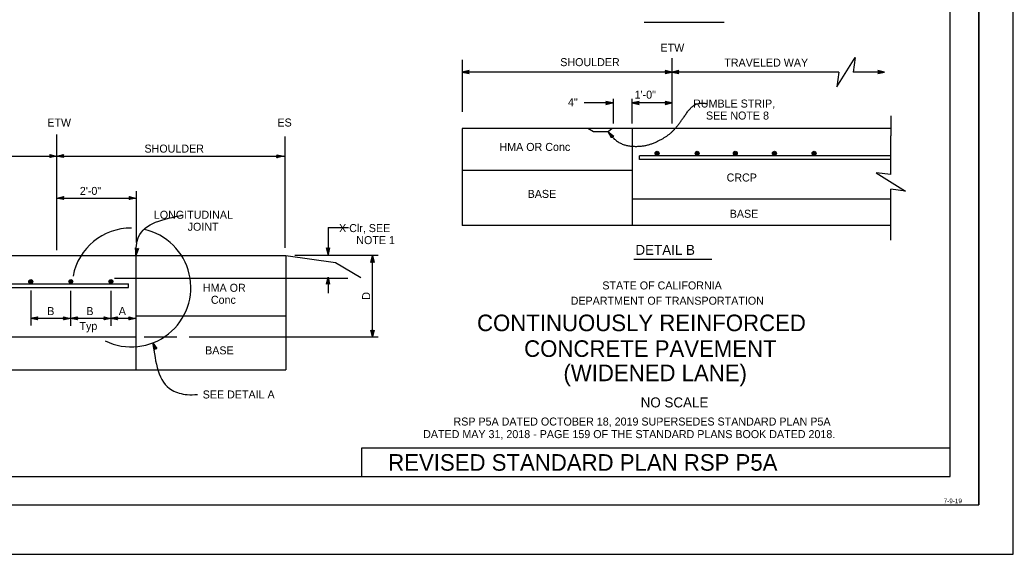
# Model space of a CAD drawing. Extents: x -893 to 867, y -474 to 712.
# Drawn here: x -2 to 867, y -474 to -7 of the extents above; entities that cross this region are included whole.
import ezdxf

# ---------------------------------------------------------------- set-up
doc = ezdxf.new("R2010")
doc.units = 0
for name, color, linetype in [('10 Sheet Format', 7, 'Continuous'), ('57 Undefined', 7, 'Continuous'), ('60 Nongeo Data', 7, 'Continuous')]:
    doc.layers.add(name, color=color, linetype=linetype)

msp = doc.modelspace()

# ---------------------------------------------------------------- linework, layer by layer
at = {"layer": '10 Sheet Format'}
for p, q in [((836.55, 668.96), (836.55, -431.04)), ((811.55, -406.04), (811.55, 643.96)), ((296.72, -381), (811.52, -381)), ((296.72, -405.92), (296.72, -381)), ((-813.45, -406.04), (811.55, -406.04)), ((-863.45, -431.04), (836.55, -431.04))]:
    msp.add_line(p, q, dxfattribs=at)
for points in [[(-893.45, -474.04), (866.55, -474.04), (866.55, 711.96), (-893.45, 711.96)], [(-863.45, -431.04), (836.55, -431.04), (836.55, 668.96), (-863.45, 668.96)]]:
    msp.add_lwpolyline(points, close=True, dxfattribs=at)
at = {"layer": '57 Undefined'}
for p, q in [((543.89, -8.63), (613.77, -8.63)), ((602.89, -216.25), (534.68, -216.25))]:
    msp.add_line(p, q, dxfattribs=at)
at = {"layer": '60 Nongeo Data'}
for p, q in [((384.72, -41.53), (384.72, -87.19)), ((568.12, -40.23), (568.12, -97.22)), ((390.64, -50.99), (384.64, -52.33)), ((390.43, -51.34), (386.02, -52.33)), ((390.19, -51.7), (387.41, -52.33)), ((390.02, -52.05), (388.79, -52.33)), ((389.84, -52.33), (390.64, -50.99)), ((390.64, -50.99), (390.64, -50.99)), ((568.05, -52.33), (562.05, -51)), ((562.05, -51), (562.05, -51)), ((562.05, -51), (562.85, -52.33)), ((566.66, -52.33), (562.28, -51.36)), ((565.29, -52.34), (562.46, -51.71)), ((563.9, -52.34), (562.7, -52.07)), ((574.22, -50.99), (568.22, -52.33)), ((574, -51.35), (569.6, -52.33)), ((573.77, -51.71), (570.98, -52.33)), ((573.59, -52.06), (572.36, -52.33)), ((573.42, -52.33), (574.22, -50.99)), ((574.22, -50.99), (574.22, -50.99)), ((754.15, -52.3), (748.15, -50.97)), ((748.15, -50.97), (748.15, -50.97)), ((748.15, -50.97), (748.95, -52.3)), ((752.76, -52.3), (748.38, -51.33)), ((751.39, -52.3), (748.56, -51.68)), ((750.01, -52.3), (748.8, -52.04)), ((384.64, -52.33), (384.64, -52.33)), ((384.64, -52.33), (390.64, -53.66)), ((680.06, -52.35), (384.72, -52.35)), ((386.03, -52.33), (390.41, -53.3)), ((387.41, -52.33), (390.23, -52.95)), ((388.79, -52.33), (390, -52.59)), ((390.64, -53.66), (389.84, -52.33)), ((390.64, -53.66), (390.64, -53.66)), ((562.85, -52.33), (562.05, -53.67)), ((562.05, -53.67), (568.05, -52.33)), ((562.05, -53.67), (562.05, -53.67)), ((562.26, -53.32), (566.67, -52.34)), ((562.5, -52.96), (565.29, -52.34)), ((562.67, -52.61), (563.9, -52.34)), ((568.05, -52.33), (568.05, -52.33)), ((568.22, -52.33), (568.22, -52.33)), ((568.22, -52.33), (574.22, -53.66)), ((569.61, -52.34), (573.98, -53.31)), ((570.98, -52.33), (573.8, -52.96)), ((572.36, -52.33), (573.57, -52.6)), ((574.22, -53.66), (573.42, -52.33)), ((574.22, -53.66), (574.22, -53.66)), ((713.94, -52.35), (680.03, -52.35)), ((753.81, -52.35), (726.74, -52.35)), ((748.95, -52.3), (748.15, -53.64)), ((748.15, -53.64), (754.15, -52.3)), ((748.15, -53.64), (748.15, -53.64)), ((748.37, -53.29), (752.77, -52.3)), ((748.6, -52.93), (751.39, -52.3)), ((748.78, -52.58), (750.01, -52.3)), ((754.15, -52.3), (754.15, -52.3)), ((516.15, -79.25), (510.15, -77.92)), ((510.15, -77.92), (510.15, -77.92)), ((510.15, -77.92), (510.95, -79.25)), ((516.7, -75.6), (516.7, -97.22)), ((533.14, -75.6), (533.14, -97.22)), ((539.42, -77.92), (533.42, -79.26)), ((538.62, -79.26), (539.42, -77.92)), ((539.42, -77.92), (539.42, -77.92)), ((568.09, -79.25), (562.09, -77.92)), ((562.09, -77.92), (562.09, -77.92)), ((562.09, -77.92), (562.89, -79.25)), ((568.12, -75.47), (568.12, -91.92)), ((516.7, -79.27), (491.46, -79.27)), ((510.95, -79.25), (510.15, -80.59)), ((510.15, -80.59), (516.15, -79.25)), ((510.15, -80.59), (510.15, -80.59)), ((510.37, -80.23), (514.77, -79.25)), ((514.76, -79.24), (510.38, -78.28)), ((513.39, -79.25), (510.56, -78.62)), ((510.6, -79.87), (513.39, -79.25)), ((510.78, -79.52), (512, -79.25)), ((512, -79.25), (510.8, -78.98)), ((516.15, -79.25), (516.15, -79.25)), ((568.12, -79.27), (533.14, -79.27)), ((533.42, -79.26), (533.42, -79.26)), ((533.42, -79.26), (539.42, -80.59)), ((539.2, -78.27), (534.8, -79.26)), ((534.81, -79.26), (539.18, -80.23)), ((538.97, -78.63), (536.18, -79.25)), ((536.18, -79.25), (539.01, -79.88)), ((538.79, -78.98), (537.56, -79.25)), ((537.56, -79.25), (538.77, -79.52)), ((539.42, -80.59), (538.62, -79.26)), ((539.42, -80.59), (539.42, -80.59)), ((562.89, -79.25), (562.09, -80.59)), ((562.09, -80.59), (568.09, -79.25)), ((562.09, -80.59), (562.09, -80.59)), ((562.3, -80.23), (566.71, -79.25)), ((566.69, -79.24), (562.32, -78.28)), ((565.32, -79.25), (562.5, -78.62)), ((562.54, -79.87), (565.32, -79.25)), ((562.71, -79.52), (563.94, -79.25)), ((563.94, -79.25), (562.73, -78.98)), ((568.09, -79.25), (568.09, -79.25)), ((759.5, -90.7), (759.5, -108.08)), ((759.48, -101.6), (384.72, -101.6)), ((384.72, -101.6), (384.72, -186.45)), ((499.49, -104.5), (494.47, -101.61)), ((515.74, -101.61), (512.43, -104.5)), ((533.2, -101.6), (533.2, -186.45)), ((29.88, -106.79), (29.88, -208.1)), ((229.55, -108.56), (229.55, -206.17)), ((512.43, -104.5), (499.49, -104.5)), ((759.48, -142.03), (759.48, -108.12)), ((-741.39, -125.78), (229.55, -125.78)), ((23.89, -124.49), (23.89, -124.49)), ((23.89, -127.16), (23.89, -127.16)), ((29.85, -125.81), (29.85, -125.81)), ((29.89, -125.83), (29.89, -125.83)), ((35.85, -124.48), (35.85, -124.48)), ((35.85, -127.15), (35.85, -127.15)), ((222.44, -124.67), (222.44, -124.67)), ((222.44, -127.34), (222.44, -127.34)), ((228.44, -126.01), (228.44, -126.01)), ((539.65, -128.65), (539.65, -125.46)), ((759.48, -125.46), (539.67, -125.46)), ((759.48, -128.65), (539.67, -128.65)), ((533.2, -138.41), (384.72, -138.41)), ((759.48, -181.9), (759.48, -154.83)), ((29.88, -162.57), (99.33, -162.57)), ((29.98, -162.58), (29.98, -162.58)), ((35.98, -161.25), (35.98, -161.25)), ((35.98, -163.92), (35.98, -163.92)), ((93.3, -161.2), (93.3, -161.2)), ((93.3, -163.87), (93.3, -163.87)), ((99.3, -162.54), (99.3, -162.54)), ((99.33, -156.58), (99.33, -201.54)), ((759.48, -163.41), (533.2, -163.41)), ((759.5, -199.5), (759.5, -181.91)), ((267.36, -188.34), (267.36, -211.94)), ((267.36, -188.34), (285.22, -188.34)), ((759.48, -186.45), (384.72, -186.45)), ((98.87, -206.12), (98.87, -206.12)), ((101.51, -206.51), (101.51, -206.51)), ((267.35, -211.97), (266.02, -205.97)), ((266.02, -205.97), (266.02, -205.97)), ((266.02, -205.97), (267.35, -206.77)), ((267.35, -210.58), (266.38, -206.21)), ((267.35, -209.21), (266.73, -206.38)), ((267.35, -207.83), (267.09, -206.62)), ((267.35, -206.77), (268.69, -205.97)), ((268.69, -205.97), (267.35, -211.97)), ((268.34, -206.19), (267.35, -210.59)), ((267.98, -206.42), (267.35, -209.21)), ((267.63, -206.6), (267.35, -207.83)), ((268.69, -205.97), (268.69, -205.97)), ((-574.63, -212.76), (230.25, -212.76)), ((99.27, -212.76), (99.27, -312.82)), ((99.32, -212.25), (99.32, -212.25)), ((230.25, -212.76), (230.25, -312.82)), ((230.26, -212.78), (273.9, -218.86)), ((238.3, -212.55), (311.26, -212.55)), ((267.35, -211.97), (267.35, -211.97)), ((304.84, -218.89), (306.18, -212.89)), ((305.2, -218.67), (306.18, -214.27)), ((305.56, -218.44), (306.18, -215.65)), ((305.9, -218.26), (306.18, -217.03)), ((306.18, -283.89), (306.18, -212.87)), ((306.18, -212.89), (306.18, -212.89)), ((306.18, -212.89), (307.51, -218.89)), ((306.18, -214.28), (307.15, -218.66)), ((306.18, -215.65), (306.8, -218.48)), ((306.18, -217.03), (306.44, -218.24)), ((273.9, -218.86), (295.89, -231.93)), ((306.18, -218.09), (304.84, -218.89)), ((304.84, -218.89), (304.84, -218.89)), ((307.51, -218.89), (306.18, -218.09)), ((307.51, -218.89), (307.51, -218.89)), ((80.39, -232.52), (284.48, -232.52)), ((265.98, -237.78), (267.32, -231.78)), ((266.34, -237.57), (267.32, -233.16)), ((266.7, -237.33), (267.32, -234.55)), ((267.32, -231.78), (267.32, -231.78)), ((267.32, -231.78), (268.65, -237.78)), ((267.32, -233.17), (268.29, -237.55)), ((267.32, -234.55), (267.94, -237.37)), ((267.36, -231.91), (267.36, -245.83)), ((-596.5, -240.82), (92.8, -240.82)), ((-596.44, -237.62), (92.8, -237.62)), ((92.82, -240.82), (92.82, -237.62)), ((267.32, -236.98), (265.98, -237.78)), ((265.98, -237.78), (265.98, -237.78)), ((267.04, -237.16), (267.32, -235.93)), ((267.32, -235.93), (267.58, -237.14)), ((268.65, -237.78), (267.32, -236.98)), ((268.65, -237.78), (268.65, -237.78)), ((7.25, -243.48), (7.25, -273.92)), ((42.06, -243.55), (42.06, -274.17)), ((77.32, -243.55), (77.32, -274.17)), ((7.07, -267.74), (99.27, -267.74)), ((7.24, -267.75), (7.24, -267.75)), ((13.24, -266.42), (13.24, -266.42)), ((13.24, -269.09), (13.24, -269.09)), ((36.03, -266.44), (36.03, -266.44)), ((36.03, -269.11), (36.03, -269.11)), ((42.03, -267.78), (42.03, -267.78)), ((42.16, -267.75), (42.16, -267.75)), ((48.16, -266.42), (48.16, -266.42)), ((48.16, -269.09), (48.16, -269.09)), ((71.34, -266.44), (71.34, -266.44)), ((71.34, -269.11), (71.34, -269.11)), ((77.16, -267.75), (77.16, -267.75)), ((77.34, -267.78), (77.34, -267.78)), ((83.16, -266.42), (83.16, -266.42)), ((83.16, -269.09), (83.16, -269.09)), ((93, -266.44), (93, -266.44)), ((93, -269.11), (93, -269.11)), ((99, -267.78), (99, -267.78)), ((99.27, -265.61), (230.25, -265.61)), ((-609.43, -283.82), (99.27, -283.82)), ((106.43, -283.89), (134.91, -283.89)), ((145.84, -283.89), (311.26, -283.89)), ((306.17, -284.06), (304.84, -278.06)), ((304.84, -278.06), (304.84, -278.06)), ((304.84, -278.06), (306.17, -278.86)), ((306.17, -282.67), (305.2, -278.3)), ((306.18, -281.3), (305.55, -278.47)), ((306.18, -279.92), (305.91, -278.71)), ((306.17, -278.86), (307.51, -278.06)), ((307.51, -278.06), (306.17, -284.06)), ((306.17, -284.06), (306.17, -284.06)), ((307.16, -278.28), (306.18, -282.68)), ((306.8, -278.51), (306.18, -281.3)), ((306.45, -278.69), (306.18, -279.92)), ((307.51, -278.06), (307.51, -278.06)), ((114.13, -289.22), (114.13, -289.22)), ((115.2, -295.28), (115.2, -295.28)), ((117.66, -294.25), (117.66, -294.25)), ((-741.38, -312.82), (230.25, -312.82))]:
    msp.add_line(p, q, dxfattribs=at)
for points in [[(713.94, -52.35), (712.34, -65.15), (728.34, -39.55), (726.74, -52.35)], [(759.48, -142.03), (746.68, -140.43), (772.28, -156.43), (759.48, -154.83)]]:
    msp.add_lwpolyline(points, dxfattribs=at)
for points in [[(515.11, -109.92), (512.43, -104.5), (517.15, -108.28), (516.75, -108.33), (513.29, -105.56), (515.25, -109.54), (515.39, -109.16), (514.14, -106.62), (516.35, -108.39), (515.94, -108.44), (514.99, -107.68), (515.53, -108.78), (515.64, -108.48), (517.15, -108.28), (515.64, -108.48)], [(23.89, -124.49), (29.89, -125.83), (23.89, -127.16), (24.1, -126.8), (28.5, -125.83), (24.1, -124.84), (24.31, -125.2), (27.13, -125.83), (24.32, -126.45), (24.53, -126.09), (25.75, -125.82), (24.53, -125.55), (24.69, -125.83), (23.89, -127.16), (24.69, -125.83)], [(35.85, -127.15), (29.85, -125.81), (35.85, -124.48), (35.64, -124.84), (31.24, -125.81), (35.64, -126.8), (35.43, -126.44), (32.61, -125.81), (35.43, -125.19), (35.21, -125.55), (34, -125.82), (35.22, -126.09), (35.05, -125.81), (35.85, -124.48), (35.05, -125.81)], [(222.44, -124.67), (228.44, -126.01), (222.44, -127.34), (222.65, -126.98), (227.05, -126.01), (222.65, -125.02), (222.86, -125.37), (225.68, -126), (222.87, -126.63), (223.08, -126.27), (224.3, -126), (223.08, -125.73), (223.24, -126.01), (222.44, -127.34), (223.24, -126.01)], [(35.98, -163.92), (29.98, -162.58), (35.98, -161.25), (35.77, -161.61), (31.37, -162.58), (35.77, -163.57), (35.56, -163.22), (32.74, -162.59), (35.55, -161.96), (35.34, -162.32), (34.13, -162.59), (35.35, -162.86), (35.18, -162.58), (35.98, -161.25), (35.18, -162.58)], [(93.3, -161.2), (99.3, -162.54), (93.3, -163.87), (93.51, -163.52), (97.9, -162.54), (93.51, -161.55), (93.72, -161.91), (96.53, -162.54), (93.72, -163.16), (93.94, -162.81), (95.15, -162.54), (93.93, -162.26), (94.1, -162.54), (93.3, -163.87), (94.1, -162.54)], [(101.51, -206.51), (99.32, -212.25), (98.87, -206.12), (99.19, -206.39), (99.51, -210.88), (101.13, -206.67), (100.75, -206.83), (99.72, -209.52), (99.51, -206.65), (99.83, -206.91), (99.92, -208.15), (100.37, -206.99), (100.07, -207.11), (98.87, -206.12), (100.07, -207.11)], [(13.24, -269.09), (7.24, -267.75), (13.24, -266.42), (13.03, -266.77), (8.63, -267.74), (13.03, -268.73), (12.82, -268.38), (10, -267.75), (12.81, -267.13), (12.6, -267.48), (11.38, -267.75), (12.6, -268.02), (12.44, -267.75), (13.24, -266.42), (12.44, -267.75)], [(36.03, -266.44), (42.03, -267.78), (36.03, -269.12), (36.24, -268.76), (40.64, -267.79), (36.24, -266.8), (36.45, -267.15), (39.27, -267.78), (36.45, -268.41), (36.67, -268.05), (37.88, -267.78), (36.66, -267.51), (36.83, -267.78), (36.03, -269.12), (36.83, -267.78)], [(48.16, -269.09), (42.16, -267.75), (48.16, -266.42), (47.95, -266.77), (43.55, -267.74), (47.95, -268.73), (47.74, -268.38), (44.93, -267.75), (47.74, -267.13), (47.52, -267.48), (46.31, -267.75), (47.53, -268.02), (47.36, -267.75), (48.16, -266.42), (47.36, -267.75)], [(71.34, -266.44), (77.34, -267.78), (71.34, -269.12), (71.56, -268.76), (75.95, -267.79), (71.56, -266.8), (71.77, -267.15), (74.58, -267.78), (71.77, -268.41), (71.98, -268.05), (73.2, -267.78), (71.98, -267.51), (72.14, -267.78), (71.34, -269.12), (72.14, -267.78)], [(83.16, -269.09), (77.16, -267.75), (83.16, -266.42), (82.95, -266.77), (78.55, -267.74), (82.95, -268.73), (82.74, -268.38), (79.92, -267.75), (82.73, -267.13), (82.52, -267.48), (81.3, -267.75), (82.52, -268.02), (82.36, -267.75), (83.16, -266.42), (82.36, -267.75)], [(93, -266.44), (99, -267.78), (93, -269.12), (93.22, -268.76), (97.61, -267.79), (93.22, -266.8), (93.43, -267.15), (96.24, -267.78), (93.43, -268.41), (93.64, -268.05), (94.86, -267.78), (93.64, -267.51), (93.8, -267.78), (93, -269.12), (93.8, -267.78)], [(115.2, -295.28), (114.13, -289.22), (117.66, -294.25), (117.25, -294.19), (114.67, -290.5), (115.44, -294.94), (115.69, -294.61), (115.19, -291.77), (116.84, -294.13), (116.43, -294.07), (115.72, -293.05), (115.93, -294.28), (116.13, -294.02), (117.66, -294.25), (116.13, -294.02)]]:
    msp.add_lwpolyline(points, close=True, dxfattribs=at)
for centre, radius in [((555.09, -123.35), 1.72), ((555.09, -123.35), 1.29), ((555.09, -123.35), 0.86), ((555.09, -123.35), 0.43), ((590.17, -123.35), 1.72), ((590.17, -123.35), 1.29), ((590.17, -123.35), 0.86), ((590.17, -123.35), 0.43), ((623.53, -123.35), 1.72), ((623.53, -123.35), 1.29), ((623.53, -123.35), 0.86), ((623.53, -123.35), 0.43), ((657.79, -123.35), 1.72), ((657.79, -123.35), 1.29), ((657.79, -123.35), 0.86), ((657.79, -123.35), 0.43), ((692.47, -123.35), 1.72), ((692.47, -123.35), 1.29), ((692.47, -123.35), 0.86), ((692.47, -123.35), 0.43), ((7.29, -235.64), 1.72), ((7.29, -235.64), 1.29), ((42.3, -235.52), 1.72), ((42.3, -235.52), 1.29), ((77.38, -235.52), 1.72), ((77.38, -235.52), 1.29), ((7.29, -235.64), 0.86), ((7.29, -235.64), 0.43), ((42.3, -235.52), 0.86), ((42.3, -235.52), 0.43), ((77.38, -235.52), 0.86), ((77.38, -235.52), 0.43)]:
    msp.add_circle(centre, radius, dxfattribs=at)
for start, end in [(90, 168.93849), (243.95611, 77.66321)]:
    msp.add_arc((95.27, -240.76), 52.01, start, end, dxfattribs=at)
msp.add_open_spline([(512.43, -104.5), (519.43, -115.64), (543.66, -118.35), (564.68, -108.56), (574.4, -98.01), (588.22, -77.38), (598.61, -79.98)], degree=2, dxfattribs=at)
for points in [[(99.12, -212.29), (101.57, -196.55), (140.2, -177.35)], [(114.14, -289.25), (130.88, -330.58), (144.05, -334.43), (152.97, -334.43)]]:
    msp.add_spline(points, degree=3, dxfattribs=at)

# ---------------------------------------------------------------- texts
at = {"layer": '10 Sheet Format'}
for s, height, p in [('STATE OF CALIFORNIA', 7, (507.2, -242.47)), ('DEPARTMENT OF TRANSPORTATION', 7, (479.51, -255.82)), ('CONTINUOUSLY REINFORCED', 14.5, (397.61, -278.97)), ('CONCRETE PAVEMENT', 14.5, (438.82, -301.47)), ('(WIDENED LANE)', 14.5, (473.19, -322.74)), ('NO SCALE', 8.75, (540.78, -345.69)), ('RSP P5A DATED OCTOBER 18, 2019 SUPERSEDES STANDARD PLAN P5A', 7, (377.02, -361.54)), ('DATED MAY 31, 2018 - PAGE 159 OF THE STANDARD PLANS BOOK DATED 2018.', 7, (350.47, -372.54)), ('REVISED STANDARD PLAN RSP P5A', 14.5, (319.91, -401.07)), ('7-9-19', 4, (805.79, -429.46))]:
    msp.add_text(s, height=height, dxfattribs=at).set_placement(p)
at = {"layer": '57 Undefined'}
for s, p in [('HMA OR Conc', (417.26, -121.29)), ('BASE', (159.77, -299.28))]:
    msp.add_text(s, height=7, dxfattribs=at).set_placement(p)
at = {"layer": '60 Nongeo Data'}
for s, height, p in [('ETW', 7, (558.07, -34.5)), ('SHOULDER', 7, (470.39, -47.11)), ('TRAVELED WAY', 7, (613.9, -47.52)), ('1\'-0"', 7, (535.45, -75.6)), ('4"', 7, (477.16, -82.14)), ('   RUMBLE STRIP,', 7, (578.8, -83.35)), ('SEE NOTE 8', 7, (597.86, -93.85)), ('ETW', 7, (21.73, -99.93)), ('ES', 7, (223.03, -99.93)), ('SHOULDER', 7, (106.74, -122.76)), ('CRCP', 7, (615.92, -148.04)), ('2\'-0"', 7, (50.19, -159.78)), ('BASE', 7, (441.88, -162.39)), ('       LONGITUDINAL', 7, (96.73, -180.63)), ('BASE', 7, (618.65, -179.76)), ('JOINT', 7, (144.51, -191.13)), ('   X Clr, SEE', 7, (269.16, -192.31)), ('NOTE 1', 7, (292, -202.81)), ('DETAIL B', 8.75, (536.19, -212.24)), ('HMA OR', 7, (157.84, -244.53)), ('Conc', 7, (164.83, -255.03)), ('B', 7, (21.7, -264.92)), ('B', 7, (55.88, -264.92)), ('A', 7, (84.23, -264.87)), ('Typ', 7, (49.89, -277.95)), ('SEE DETAIL A', 7, (157.66, -337.86))]:
    msp.add_text(s, height=height, dxfattribs=at).set_placement(p)
msp.add_text('D', height=7, rotation=90, dxfattribs=at).set_placement((304.12, -251.46))

doc.saveas('drawing.dxf')
